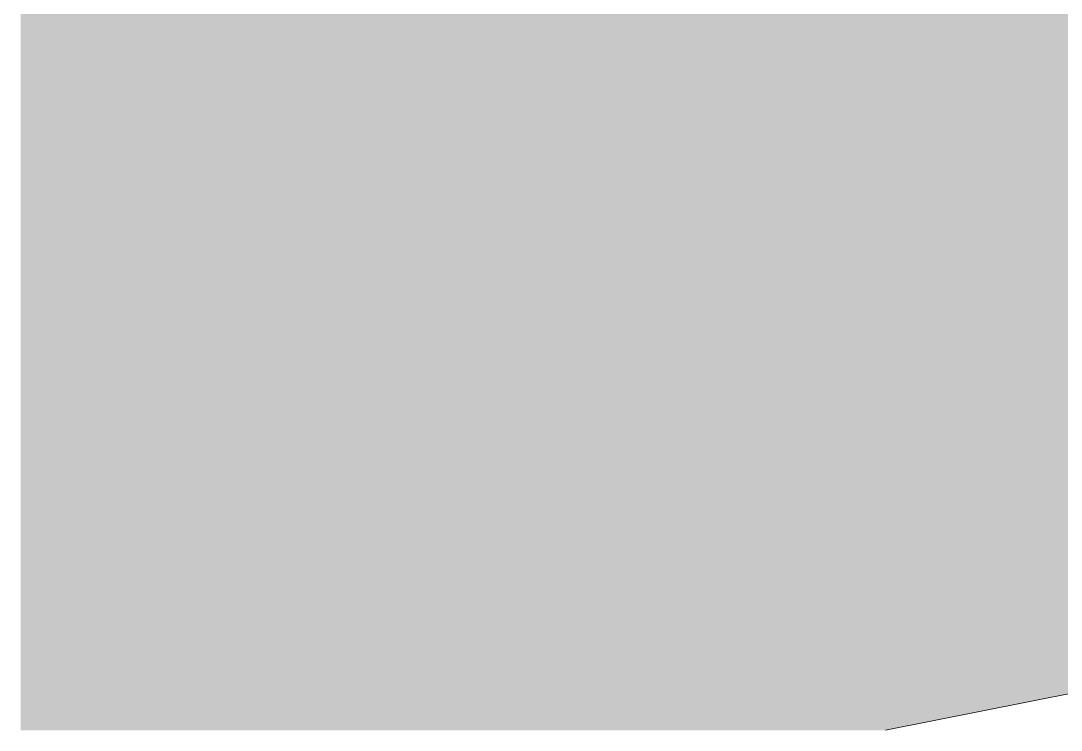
# Model space of a CAD drawing. Header units: metres. Extents: x -111189 to -108577, y -72951 to -72647.
# Drawn here: x -110746.65 to -110738.95, y -72951.18 to -72945.93 of the extents above; entities that cross this region are included whole.
import ezdxf

# ---------------------------------------------------------------- set-up
doc = ezdxf.new("R2010")
doc.units = ezdxf.units.M
doc.header["$MEASUREMENT"] = 0
doc.layers.add('Planta Piso -1_1_01 - TERRENO PROPOSTO', color=7, linetype='Continuous')
doc.layers.add('Planta Piso -1_1_02 - ESTRADAS', color=7, linetype='Continuous')

msp = doc.modelspace()

# ---------------------------------------------------------------- hatches: boundary and pattern name
at = {"layer": 'Planta Piso -1_1_01 - TERRENO PROPOSTO', "linetype": 'Continuous', "lineweight": 0, "true_color": 0x939598, "transparency": 33554539}
msp.add_hatch(color=252, dxfattribs=at).paths.add_polyline_path([(-110746.6508, -72951.1828), (-110740.2464, -72951.1828), (-110737.7611, -72950.6884), (-110727.7202, -72948.691), (-110726.5777, -72948.4637), (-110722.7586, -72947.704), (-110721.2326, -72947.4005), (-110721.2326, -72940.7538), (-110724.0295, -72941.3098), (-110727.7187, -72942.043), (-110736.6252, -72943.8134), (-110739.0325, -72944.2918), (-110740.2322, -72944.5303), (-110744.0476, -72945.2887), (-110746.6508, -72945.8061)])

# ---------------------------------------------------------------- linework, layer by layer
at = {"layer": 'Planta Piso -1_1_02 - ESTRADAS', "color": 7, "linetype": 'Continuous', "lineweight": 13, "ltscale": 1000, "flags": 128}
msp.add_lwpolyline([(-110721.2326, -72947.4005), (-110722.7586, -72947.704), (-110726.5777, -72948.4637), (-110727.7202, -72948.691), (-110737.7611, -72950.6884), (-110740.2464, -72951.1828)], dxfattribs=at)

doc.saveas('drawing.dxf')
